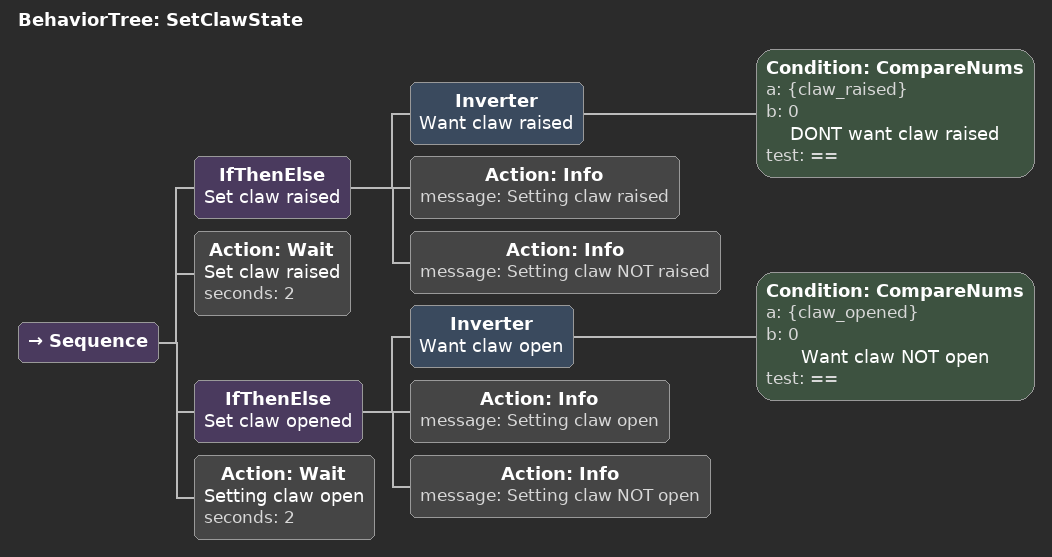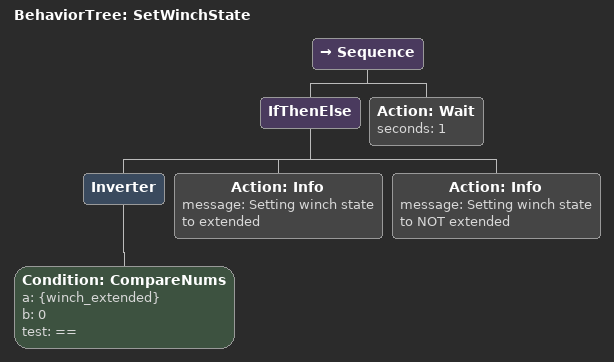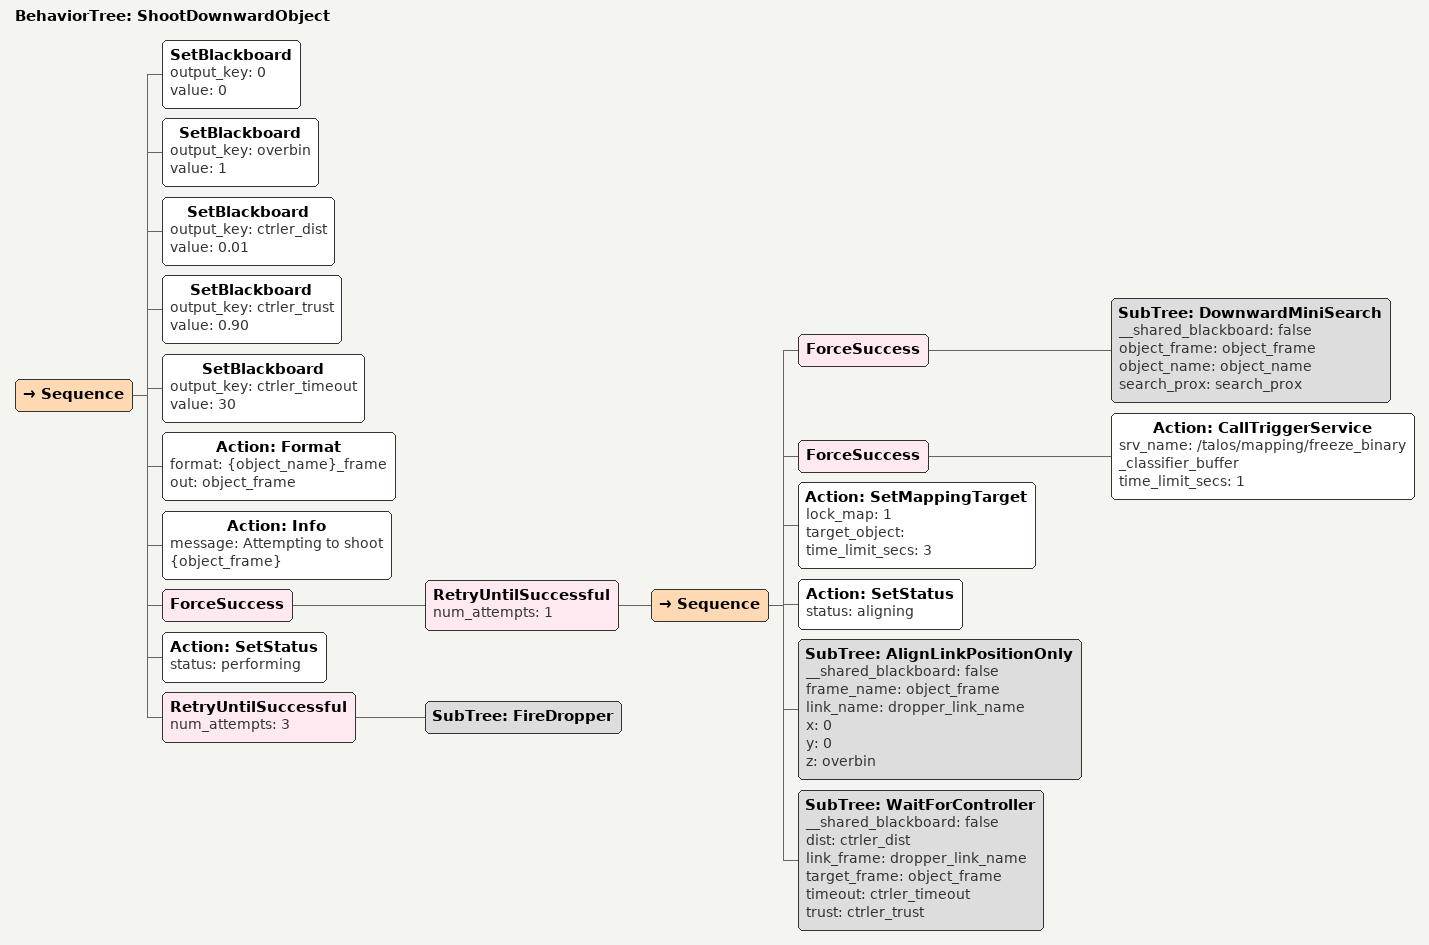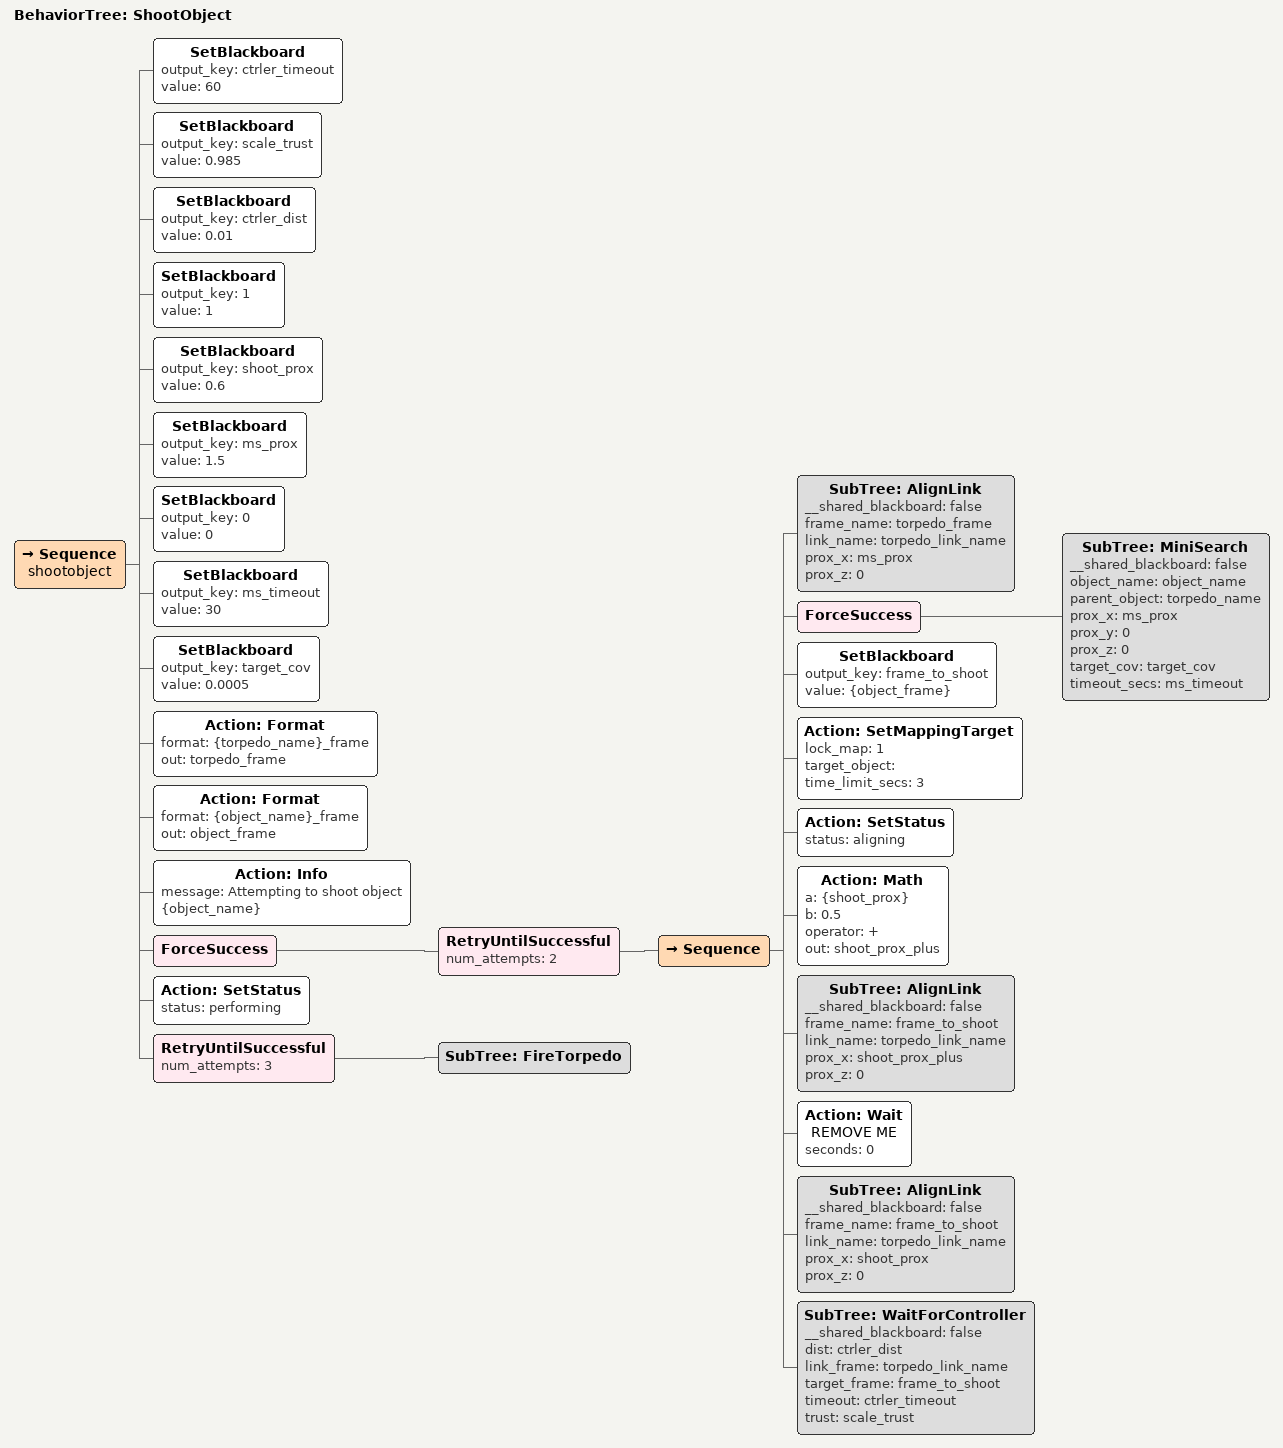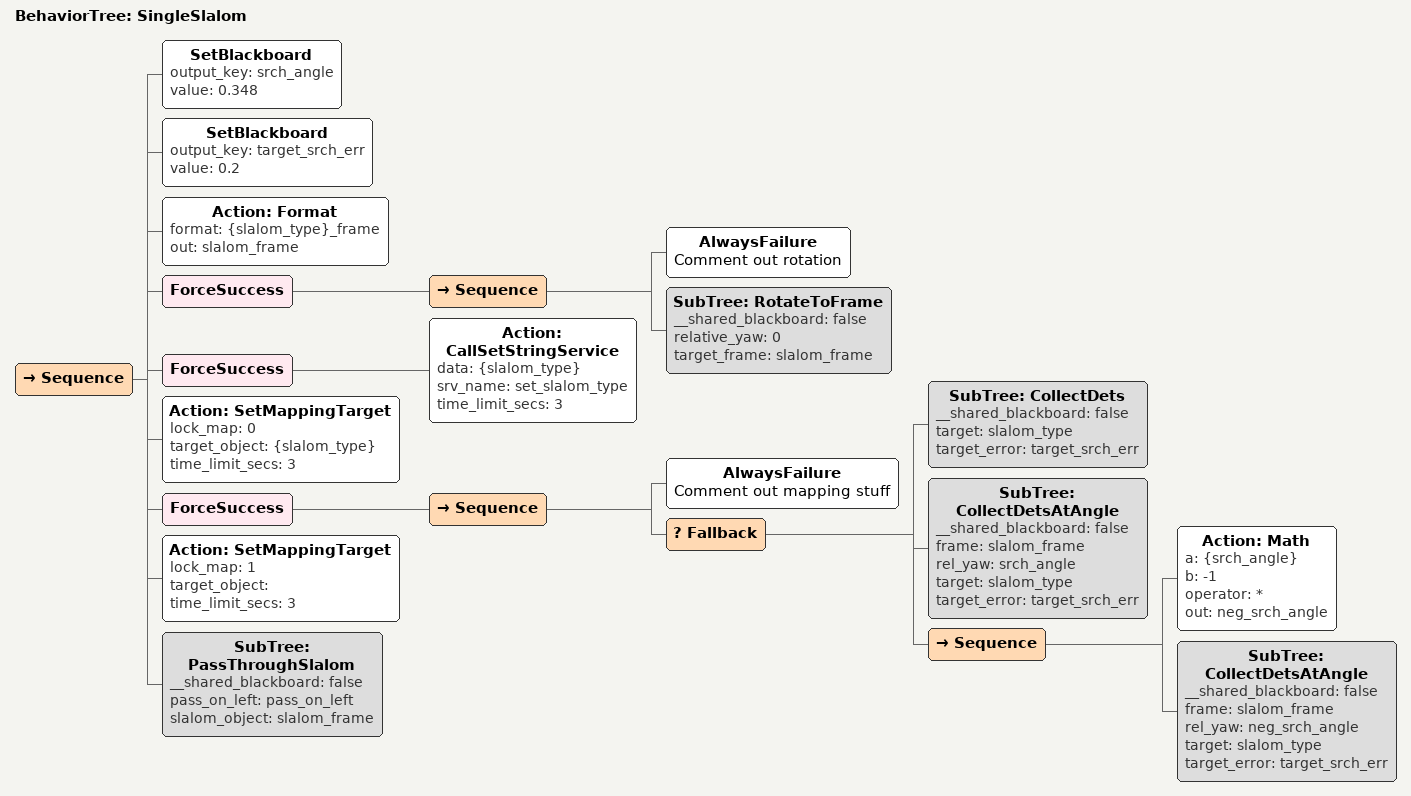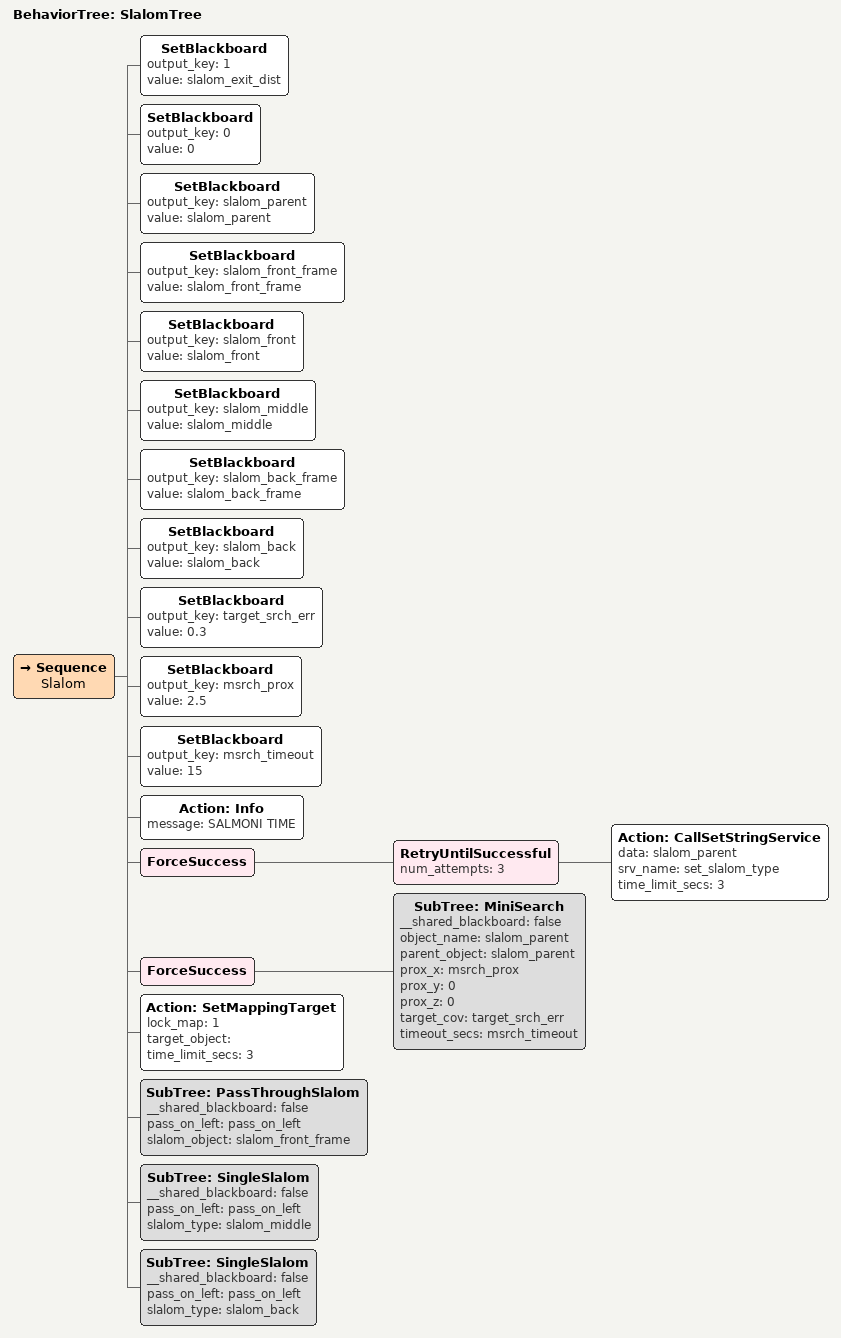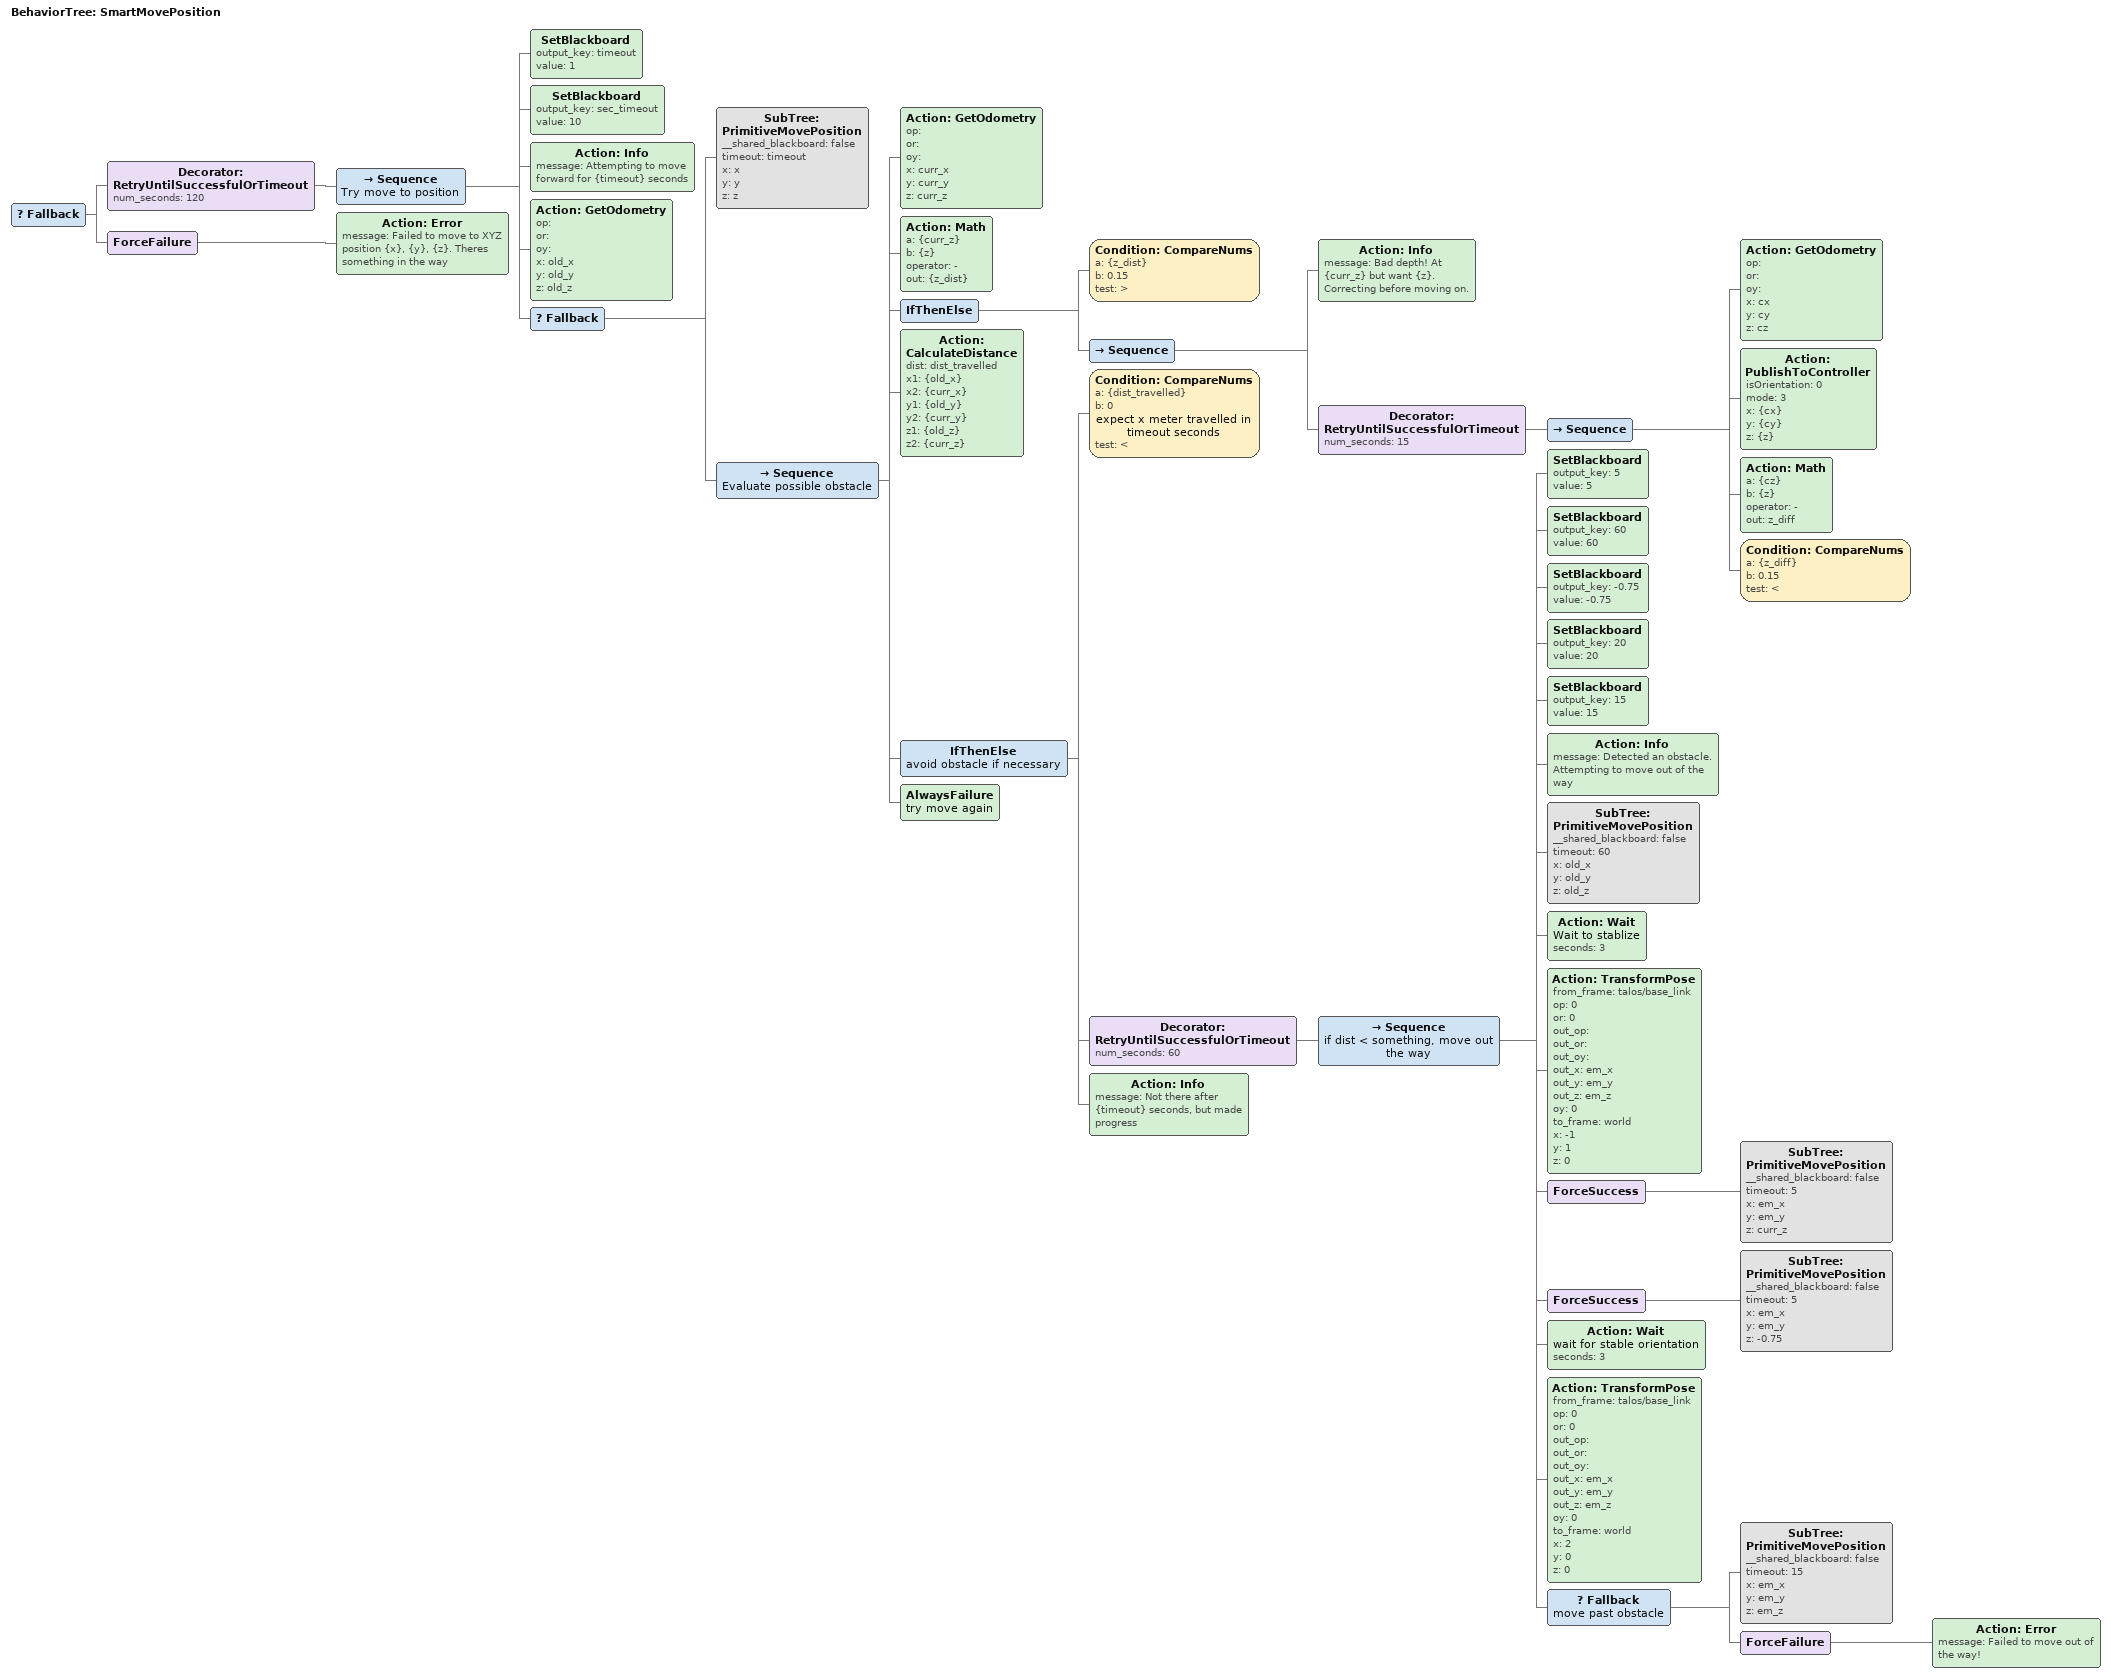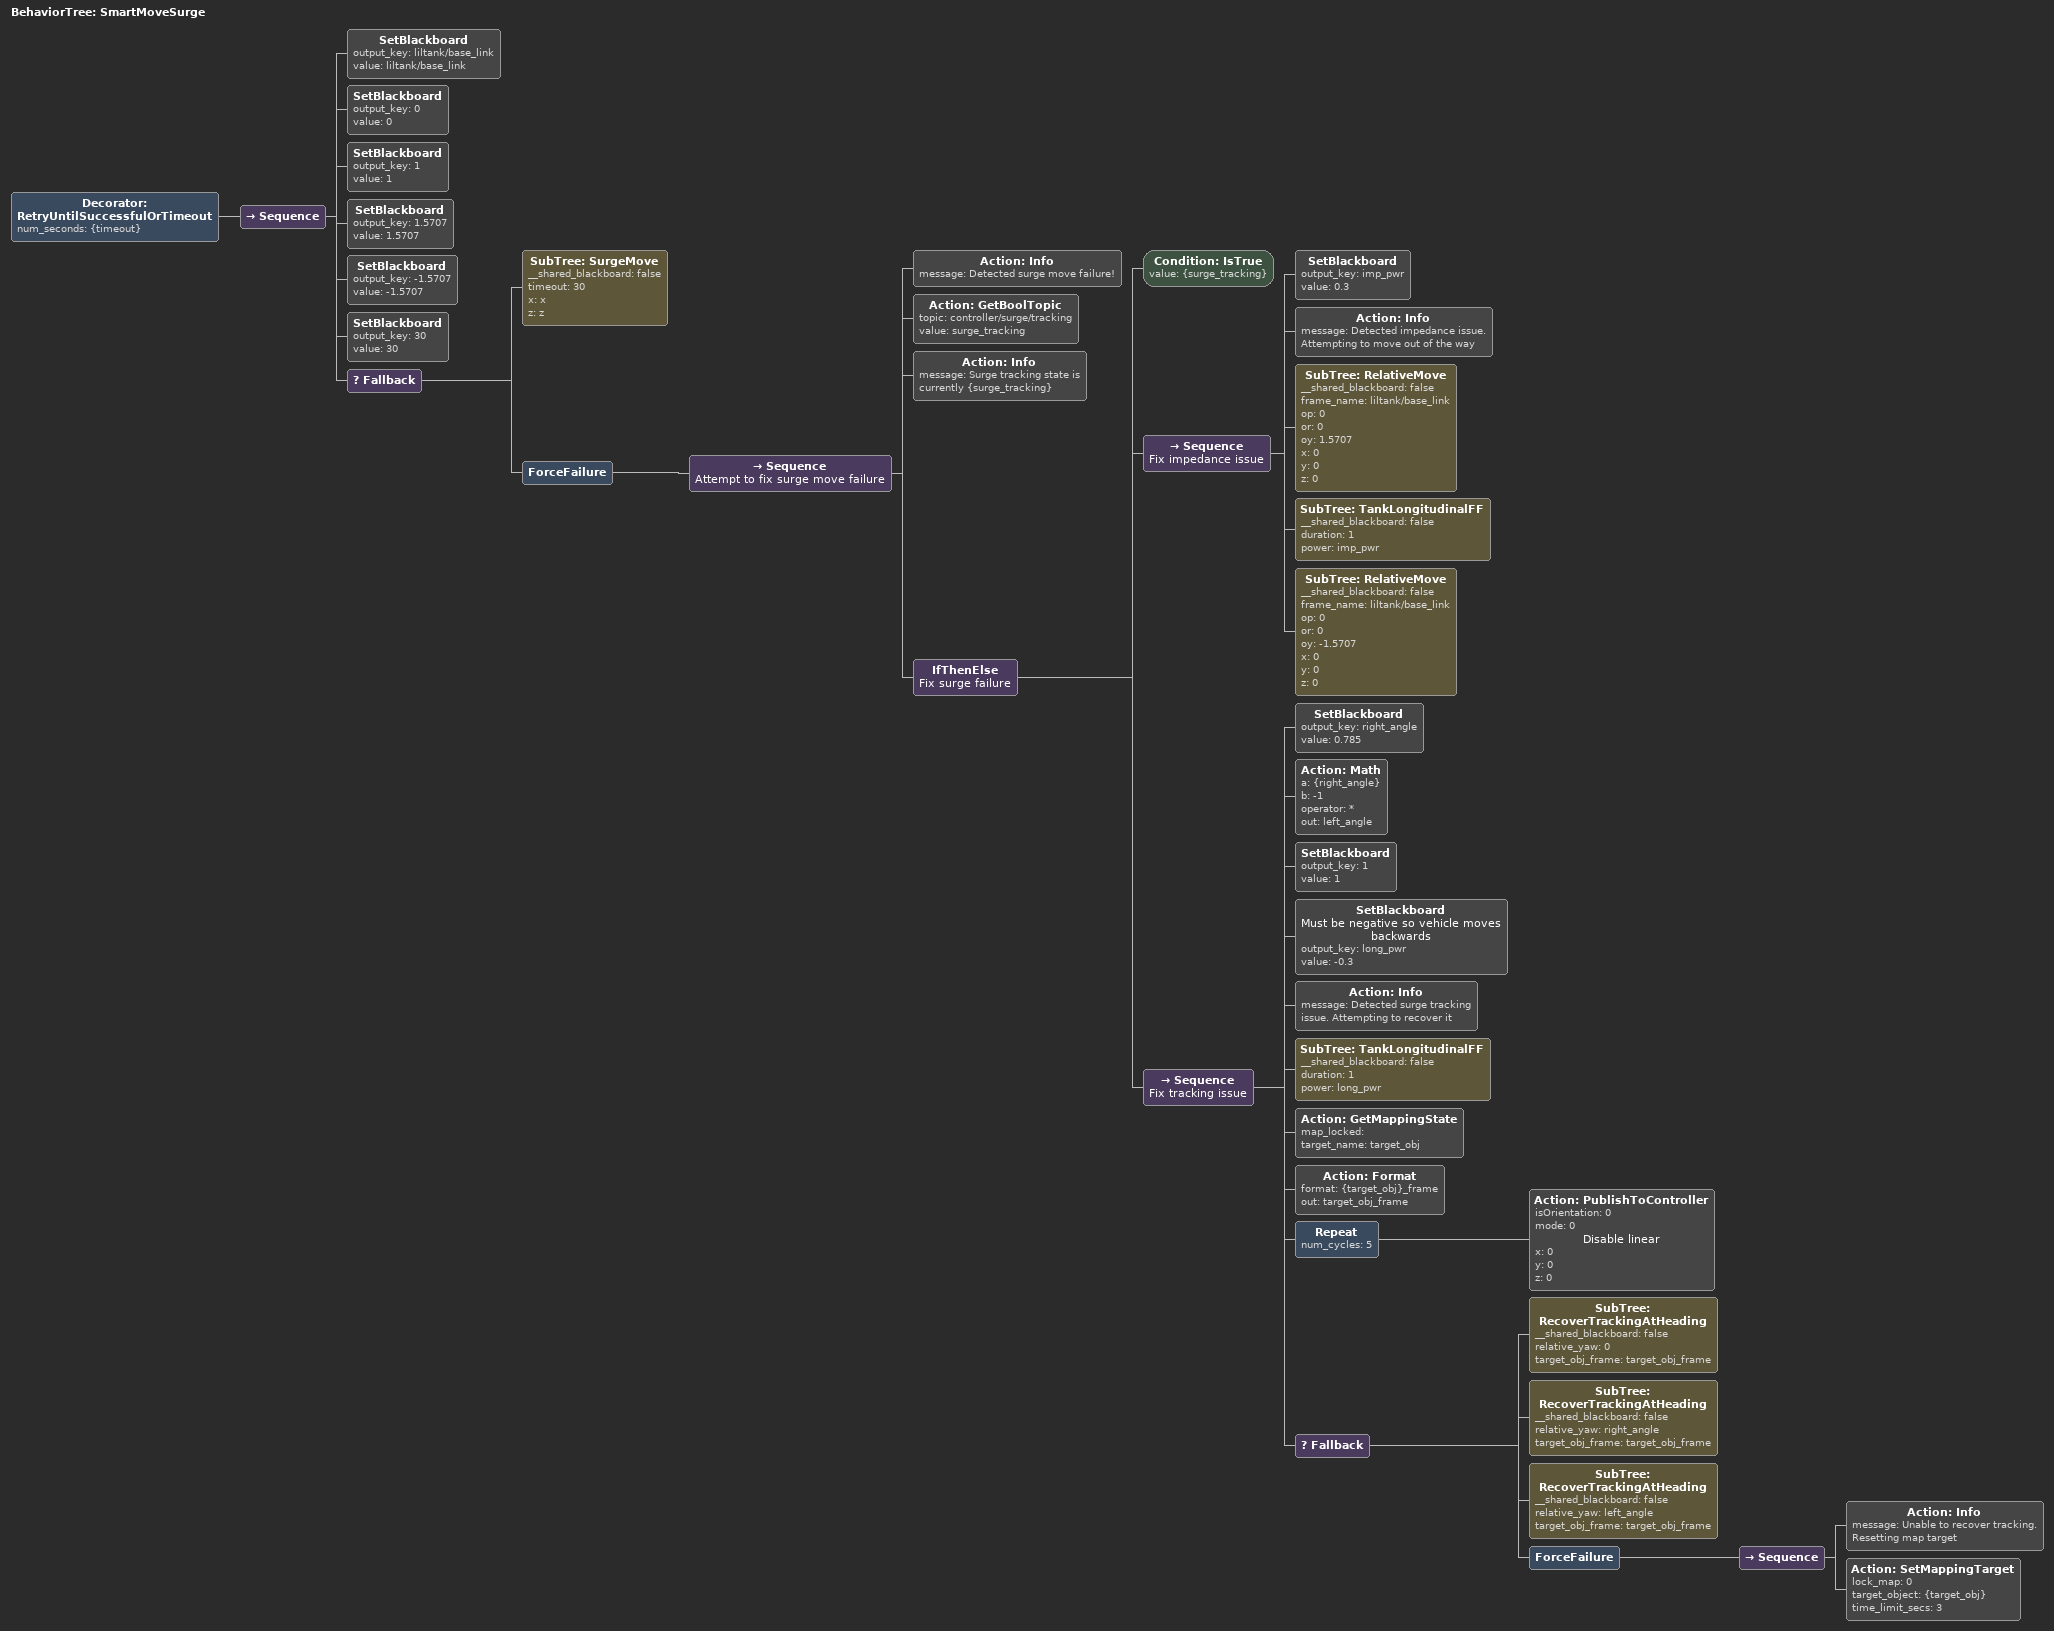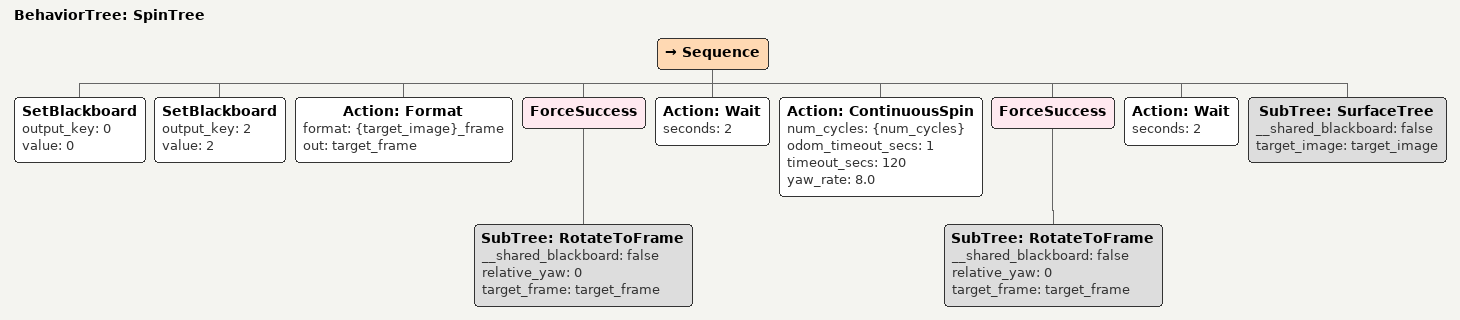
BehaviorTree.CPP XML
<BehaviorTree ID="SetClawState">
    <Sequence>
        <IfThenElse name="Set claw raised">
            <Inverter name="Want claw raised">
                <Condition ID="CompareNums" a="{claw_raised}" b="0" name="DONT want claw raised" test="=="/>
            </Inverter>
            <Action ID="Info" message="Setting claw raised"/>
            <Action ID="Info" message="Setting claw NOT raised"/>
        </IfThenElse>
        <Action ID="Wait" name="Set claw raised" seconds="2"/>
        <IfThenElse name="Set claw opened">
            <Inverter name="Want claw open">
                <Condition ID="CompareNums" a="{claw_opened}" b="0" name="Want claw NOT open" test="=="/>
            </Inverter>
            <Action ID="Info" message="Setting claw open"/>
            <Action ID="Info" message="Setting claw NOT open"/>
        </IfThenElse>
        <Action ID="Wait" name="Setting claw open" seconds="2"/>
    </Sequence>
</BehaviorTree>

<BehaviorTree ID="SetWinchState">
    <Sequence>
        <IfThenElse>
            <Inverter>
                <Condition ID="CompareNums" a="{winch_extended}" b="0" test="=="/>
            </Inverter>
            <Action ID="Info" message="Setting winch state to extended"/>
            <Action ID="Info" message="Setting winch state to NOT extended"/>
        </IfThenElse>
        <Action ID="Wait" seconds="1"/>
    </Sequence>
</BehaviorTree>

<BehaviorTree ID="ShootDownwardObject">
    <Sequence>
        <SetBlackboard output_key="0" value="0"/>
        <SetBlackboard output_key="overbin" value="1"/>
        <SetBlackboard output_key="ctrler_dist" value="0.01"/>
        <SetBlackboard output_key="ctrler_trust" value="0.90"/>
        <SetBlackboard output_key="ctrler_timeout" value="30"/>
        <Action ID="Format" format="{object_name}_frame" out="object_frame"/>
        <Action ID="Info" message="Attempting to shoot {object_frame}"/>
        <ForceSuccess>
            <RetryUntilSuccessful num_attempts="1">
                <Sequence>
                    <ForceSuccess>
                        <SubTree ID="DownwardMiniSearch" __shared_blackboard="false" object_frame="object_frame" object_name="object_name" search_prox="search_prox"/>
                    </ForceSuccess>
                    <ForceSuccess>
                        <Action ID="CallTriggerService" srv_name="/talos/mapping/freeze_binary_classifier_buffer" time_limit_secs="1"/>
                    </ForceSuccess>
                    <Action ID="SetMappingTarget" lock_map="1" target_object="" time_limit_secs="3"/>
                    <Action ID="SetStatus" status="aligning"/>
                    <SubTree ID="AlignLinkPositionOnly" __shared_blackboard="false" frame_name="object_frame" link_name="dropper_link_name" x="0" y="0" z="overbin"/>
                    <SubTree ID="WaitForController" __shared_blackboard="false" dist="ctrler_dist" link_frame="dropper_link_name" target_frame="object_frame" timeout="ctrler_timeout" trust="ctrler_trust"/>
                </Sequence>
            </RetryUntilSuccessful>
        </ForceSuccess>
        <Action ID="SetStatus" status="performing"/>
        <RetryUntilSuccessful num_attempts="3">
            <SubTree ID="FireDropper"/>
        </RetryUntilSuccessful>
    </Sequence>
</BehaviorTree>

<BehaviorTree ID="ShootObject">
    <Sequence name="shootobject">
        <SetBlackboard output_key="ctrler_timeout" value="60"/>
        <SetBlackboard output_key="scale_trust" value="0.985"/>
        <SetBlackboard output_key="ctrler_dist" value="0.01"/>
        <SetBlackboard output_key="1" value="1"/>
        <SetBlackboard output_key="shoot_prox" value="0.6"/>
        <SetBlackboard output_key="ms_prox" value="1.5"/>
        <SetBlackboard output_key="0" value="0"/>
        <SetBlackboard output_key="ms_timeout" value="30"/>
        <SetBlackboard output_key="target_cov" value="0.0005"/>
        <Action ID="Format" format="{torpedo_name}_frame" out="torpedo_frame"/>
        <Action ID="Format" format="{object_name}_frame" out="object_frame"/>
        <Action ID="Info" message="Attempting to shoot object {object_name}"/>
        <ForceSuccess>
            <RetryUntilSuccessful num_attempts="2">
                <Sequence>
                    <SubTree ID="AlignLink" __shared_blackboard="false" frame_name="torpedo_frame" link_name="torpedo_link_name" prox_x="ms_prox" prox_z="0"/>
                    <ForceSuccess>
                        <SubTree ID="MiniSearch" __shared_blackboard="false" object_name="object_name" parent_object="torpedo_name" prox_x="ms_prox" prox_y="0" prox_z="0" target_cov="target_cov" timeout_secs="ms_timeout"/>
                    </ForceSuccess>
                    <SetBlackboard output_key="frame_to_shoot" value="{object_frame}"/>
                    <Action ID="SetMappingTarget" lock_map="1" target_object="" time_limit_secs="3"/>
                    <Action ID="SetStatus" status="aligning"/>
                    <Action ID="Math" a="{shoot_prox}" b="0.5" operator="+" out="shoot_prox_plus"/>
                    <SubTree ID="AlignLink" __shared_blackboard="false" frame_name="frame_to_shoot" link_name="torpedo_link_name" prox_x="shoot_prox_plus" prox_z="0"/>
                    <Action ID="Wait" name="REMOVE ME" seconds="0"/>
                    <SubTree ID="AlignLink" __shared_blackboard="false" frame_name="frame_to_shoot" link_name="torpedo_link_name" prox_x="shoot_prox" prox_z="0"/>
                    <SubTree ID="WaitForController" __shared_blackboard="false" dist="ctrler_dist" link_frame="torpedo_link_name" target_frame="frame_to_shoot" timeout="ctrler_timeout" trust="scale_trust"/>
                </Sequence>
            </RetryUntilSuccessful>
        </ForceSuccess>
        <Action ID="SetStatus" status="performing"/>
        <RetryUntilSuccessful num_attempts="3">
            <SubTree ID="FireTorpedo"/>
        </RetryUntilSuccessful>
    </Sequence>
</BehaviorTree>

<BehaviorTree ID="SingleSlalom">
    <Sequence>
        <SetBlackboard output_key="srch_angle" value="0.348"/>
        <SetBlackboard output_key="target_srch_err" value="0.2"/>
        <Action ID="Format" format="{slalom_type}_frame" out="slalom_frame"/>
        <ForceSuccess>
            <Sequence>
                <AlwaysFailure name="Comment out rotation"/>
                <SubTree ID="RotateToFrame" __shared_blackboard="false" relative_yaw="0" target_frame="slalom_frame"/>
            </Sequence>
        </ForceSuccess>
        <ForceSuccess>
            <Action ID="CallSetStringService" data="{slalom_type}" srv_name="set_slalom_type" time_limit_secs="3"/>
        </ForceSuccess>
        <Action ID="SetMappingTarget" lock_map="0" target_object="{slalom_type}" time_limit_secs="3"/>
        <ForceSuccess>
            <Sequence>
                <AlwaysFailure name="Comment out mapping stuff"/>
                <Fallback>
                    <SubTree ID="CollectDets" __shared_blackboard="false" target="slalom_type" target_error="target_srch_err"/>
                    <SubTree ID="CollectDetsAtAngle" __shared_blackboard="false" frame="slalom_frame" rel_yaw="srch_angle" target="slalom_type" target_error="target_srch_err"/>
                    <Sequence>
                        <Action ID="Math" a="{srch_angle}" b="-1" operator="*" out="neg_srch_angle"/>
                        <SubTree ID="CollectDetsAtAngle" __shared_blackboard="false" frame="slalom_frame" rel_yaw="neg_srch_angle" target="slalom_type" target_error="target_srch_err"/>
                    </Sequence>
                </Fallback>
            </Sequence>
        </ForceSuccess>
        <Action ID="SetMappingTarget" lock_map="1" target_object="" time_limit_secs="3"/>
        <SubTree ID="PassThroughSlalom" __shared_blackboard="false" pass_on_left="pass_on_left" slalom_object="slalom_frame"/>
    </Sequence>
</BehaviorTree>

<BehaviorTree ID="SlalomTree">
    <Sequence name="Slalom">
        <SetBlackboard output_key="1" value="slalom_exit_dist"/>
        <SetBlackboard output_key="0" value="0"/>
        <SetBlackboard output_key="slalom_parent" value="slalom_parent"/>
        <SetBlackboard output_key="slalom_front_frame" value="slalom_front_frame"/>
        <SetBlackboard output_key="slalom_front" value="slalom_front"/>
        <SetBlackboard output_key="slalom_middle" value="slalom_middle"/>
        <SetBlackboard output_key="slalom_back_frame" value="slalom_back_frame"/>
        <SetBlackboard output_key="slalom_back" value="slalom_back"/>
        <SetBlackboard output_key="target_srch_err" value="0.3"/>
        <SetBlackboard output_key="msrch_prox" value="2.5"/>
        <SetBlackboard output_key="msrch_timeout" value="15"/>
        <Action ID="Info" message="SALMONI TIME"/>
        <ForceSuccess>
            <RetryUntilSuccessful num_attempts="3">
                <Action ID="CallSetStringService" data="slalom_parent" srv_name="set_slalom_type" time_limit_secs="3"/>
            </RetryUntilSuccessful>
        </ForceSuccess>
        <ForceSuccess>
            <SubTree ID="MiniSearch" __shared_blackboard="false" object_name="slalom_parent" parent_object="slalom_parent" prox_x="msrch_prox" prox_y="0" prox_z="0" target_cov="target_srch_err" timeout_secs="msrch_timeout"/>
        </ForceSuccess>
        <Action ID="SetMappingTarget" lock_map="1" target_object="" time_limit_secs="3"/>
        <SubTree ID="PassThroughSlalom" __shared_blackboard="false" pass_on_left="pass_on_left" slalom_object="slalom_front_frame"/>
        <SubTree ID="SingleSlalom" __shared_blackboard="false" pass_on_left="pass_on_left" slalom_type="slalom_middle"/>
        <SubTree ID="SingleSlalom" __shared_blackboard="false" pass_on_left="pass_on_left" slalom_type="slalom_back"/>
    </Sequence>
</BehaviorTree>

<BehaviorTree ID="SmartMovePosition">
    <Fallback>
        <Decorator ID="RetryUntilSuccessfulOrTimeout" num_seconds="120">
            <Sequence name="Try move to position">
                <SetBlackboard output_key="timeout" value="1"/>
                <SetBlackboard output_key="sec_timeout" value="10"/>
                <Action ID="Info" message="Attempting to move forward for {timeout} seconds"/>
                <Action ID="GetOdometry" op="" or="" oy="" x="old_x" y="old_y" z="old_z"/>
                <Fallback>
                    <SubTree ID="PrimitiveMovePosition" __shared_blackboard="false" timeout="timeout" x="x" y="y" z="z"/>
                    <Sequence name="Evaluate possible obstacle">
                        <Action ID="GetOdometry" op="" or="" oy="" x="curr_x" y="curr_y" z="curr_z"/>
                        <Action ID="Math" a="{curr_z}" b="{z}" operator="-" out="{z_dist}"/>
                        <IfThenElse>
                            <Condition ID="CompareNums" a="{z_dist}" b="0.15" test=">"/>
                            <Sequence>
                                <Action ID="Info" message="Bad depth! At {curr_z} but want {z}. Correcting before moving on."/>
                                <Decorator ID="RetryUntilSuccessfulOrTimeout" num_seconds="15">
                                    <Sequence>
                                        <Action ID="GetOdometry" op="" or="" oy="" x="cx" y="cy" z="cz"/>
                                        <Action ID="PublishToController" isOrientation="0" mode="3" x="{cx}" y="{cy}" z="{z}"/>
                                        <Action ID="Math" a="{cz}" b="{z}" operator="-" out="z_diff"/>
                                        <Condition ID="CompareNums" a="{z_diff}" b="0.15" test="&lt;"/>
                                    </Sequence>
                                </Decorator>
                            </Sequence>
                        </IfThenElse>
                        <Action ID="CalculateDistance" dist="dist_travelled" x1="{old_x}" x2="{curr_x}" y1="{old_y}" y2="{curr_y}" z1="{old_z}" z2="{curr_z}"/>
                        <IfThenElse name="avoid obstacle if necessary">
                            <Condition ID="CompareNums" a="{dist_travelled}" b="0" name="expect x meter travelled in timeout seconds" test="&lt;"/>
                            <Decorator ID="RetryUntilSuccessfulOrTimeout" num_seconds="60">
                                <Sequence name="if dist &lt; something, move out the way">
                                    <SetBlackboard output_key="5" value="5"/>
                                    <SetBlackboard output_key="60" value="60"/>
                                    <SetBlackboard output_key="-0.75" value="-0.75"/>
                                    <SetBlackboard output_key="20" value="20"/>
                                    <SetBlackboard output_key="15" value="15"/>
                                    <Action ID="Info" message="Detected an obstacle. Attempting to move out of the way"/>
                                    <SubTree ID="PrimitiveMovePosition" __shared_blackboard="false" timeout="60" x="old_x" y="old_y" z="old_z"/>
                                    <Action ID="Wait" name="Wait to stablize" seconds="3"/>
                                    <Action ID="TransformPose" from_frame="talos/base_link" op="0" or="0" out_op="" out_or="" out_oy="" out_x="em_x" out_y="em_y" out_z="em_z" oy="0" to_frame="world" x="-1" y="1" z="0"/>
                                    <ForceSuccess>
                                        <SubTree ID="PrimitiveMovePosition" __shared_blackboard="false" timeout="5" x="em_x" y="em_y" z="curr_z"/>
                                    </ForceSuccess>
                                    <ForceSuccess>
                                        <SubTree ID="PrimitiveMovePosition" __shared_blackboard="false" timeout="5" x="em_x" y="em_y" z="-0.75"/>
                                    </ForceSuccess>
                                    <Action ID="Wait" name="wait for stable orientation" seconds="3"/>
                                    <Action ID="TransformPose" from_frame="talos/base_link" op="0" or="0" out_op="" out_or="" out_oy="" out_x="em_x" out_y="em_y" out_z="em_z" oy="0" to_frame="world" x="2" y="0" z="0"/>
                                    <Fallback name="move past obstacle">
                                        <SubTree ID="PrimitiveMovePosition" __shared_blackboard="false" timeout="15" x="em_x" y="em_y" z="em_z"/>
                                        <ForceFailure>
                                            <Action ID="Error" message="Failed to move out of the way!"/>
                                        </ForceFailure>
                                    </Fallback>
                                </Sequence>
                            </Decorator>
                            <Action ID="Info" message="Not there after {timeout} seconds, but made progress"/>
                        </IfThenElse>
                        <AlwaysFailure name="try move again"/>
                    </Sequence>
                </Fallback>
            </Sequence>
        </Decorator>
        <ForceFailure>
            <Action ID="Error" message="Failed to move to XYZ position {x}, {y}, {z}. Theres something in the way"/>
        </ForceFailure>
    </Fallback>
</BehaviorTree>

<BehaviorTree ID="SmartMoveSurge">
    <Decorator ID="RetryUntilSuccessfulOrTimeout" num_seconds="{timeout}">
        <Sequence>
            <SetBlackboard output_key="liltank/base_link" value="liltank/base_link"/>
            <SetBlackboard output_key="0" value="0"/>
            <SetBlackboard output_key="1" value="1"/>
            <SetBlackboard output_key="1.5707" value="1.5707"/>
            <SetBlackboard output_key="-1.5707" value="-1.5707"/>
            <SetBlackboard output_key="30" value="30"/>
            <Fallback>
                <SubTree ID="SurgeMove" __shared_blackboard="false" timeout="30" x="x" z="z"/>
                <ForceFailure>
                    <Sequence name="Attempt to fix surge move failure">
                        <Action ID="Info" message="Detected surge move failure!"/>
                        <Action ID="GetBoolTopic" topic="controller/surge/tracking" value="surge_tracking"/>
                        <Action ID="Info" message="Surge tracking state is currently {surge_tracking}"/>
                        <IfThenElse name="Fix surge failure">
                            <Condition ID="IsTrue" value="{surge_tracking}"/>
                            <Sequence name="Fix impedance issue">
                                <SetBlackboard output_key="imp_pwr" value="0.3"/>
                                <Action ID="Info" message="Detected impedance issue. Attempting to move out of the way"/>
                                <SubTree ID="RelativeMove" __shared_blackboard="false" frame_name="liltank/base_link" op="0" or="0" oy="1.5707" x="0" y="0" z="0"/>
                                <SubTree ID="TankLongitudinalFF" __shared_blackboard="false" duration="1" power="imp_pwr"/>
                                <SubTree ID="RelativeMove" __shared_blackboard="false" frame_name="liltank/base_link" op="0" or="0" oy="-1.5707" x="0" y="0" z="0"/>
                            </Sequence>
                            <Sequence name="Fix tracking issue">
                                <SetBlackboard output_key="right_angle" value="0.785"/>
                                <Action ID="Math" a="{right_angle}" b="-1" operator="*" out="left_angle"/>
                                <SetBlackboard output_key="1" value="1"/>
                                <SetBlackboard name="Must be negative so vehicle moves backwards" output_key="long_pwr" value="-0.3"/>
                                <Action ID="Info" message="Detected surge tracking issue. Attempting to recover it"/>
                                <SubTree ID="TankLongitudinalFF" __shared_blackboard="false" duration="1" power="long_pwr"/>
                                <Action ID="GetMappingState" map_locked="" target_name="target_obj"/>
                                <Action ID="Format" format="{target_obj}_frame" out="target_obj_frame"/>
                                <Repeat num_cycles="5">
                                    <Action ID="PublishToController" isOrientation="0" mode="0" name="Disable linear" x="0" y="0" z="0"/>
                                </Repeat>
                                <Fallback>
                                    <SubTree ID="RecoverTrackingAtHeading" __shared_blackboard="false" relative_yaw="0" target_obj_frame="target_obj_frame"/>
                                    <SubTree ID="RecoverTrackingAtHeading" __shared_blackboard="false" relative_yaw="right_angle" target_obj_frame="target_obj_frame"/>
                                    <SubTree ID="RecoverTrackingAtHeading" __shared_blackboard="false" relative_yaw="left_angle" target_obj_frame="target_obj_frame"/>
                                    <ForceFailure>
                                        <Sequence>
                                            <Action ID="Info" message="Unable to recover tracking. Resetting map target"/>
                                            <Action ID="SetMappingTarget" lock_map="0" target_object="{target_obj}" time_limit_secs="3"/>
                                        </Sequence>
                                    </ForceFailure>
                                </Fallback>
                            </Sequence>
                        </IfThenElse>
                    </Sequence>
                </ForceFailure>
            </Fallback>
        </Sequence>
    </Decorator>
</BehaviorTree>

<BehaviorTree ID="SpinTree">
    <Sequence>
        <SetBlackboard output_key="0" value="0"/>
        <SetBlackboard output_key="2" value="2"/>
        <Action ID="Format" format="{target_image}_frame" out="target_frame"/>
        <ForceSuccess>
            <SubTree ID="RotateToFrame" __shared_blackboard="false" relative_yaw="0" target_frame="target_frame"/>
        </ForceSuccess>
        <Action ID="Wait" seconds="2"/>
        <Action ID="ContinuousSpin" num_cycles="{num_cycles}" odom_timeout_secs="1" timeout_secs="120" yaw_rate="8.0"/>
        <ForceSuccess>
            <SubTree ID="RotateToFrame" __shared_blackboard="false" relative_yaw="0" target_frame="target_frame"/>
        </ForceSuccess>
        <Action ID="Wait" seconds="2"/>
        <SubTree ID="SurfaceTree" __shared_blackboard="false" target_image="target_image"/>
    </Sequence>
</BehaviorTree>
